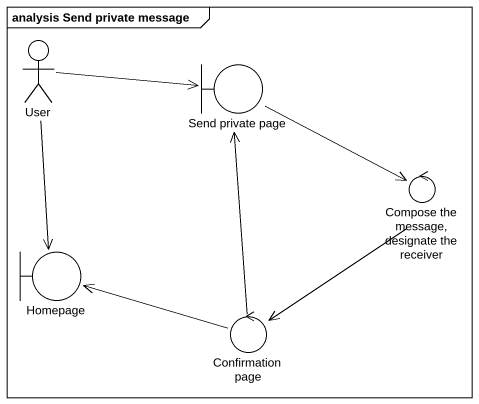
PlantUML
@startuml
mainframe analysis Send private message
actor User
boundary "Send private page" as Send_private_page
control "Compose the message, designate the receiver" as Compose_the_message
boundary Homepage
control "Confirmation page" as Confirmation_page
User -right-> Send_private_page
User --> Homepage
Send_private_page --> Compose_the_message
Compose_the_message --> Confirmation_page
Confirmation_page -up-> Send_private_page
Confirmation_page -left-> Homepage
@enduml
